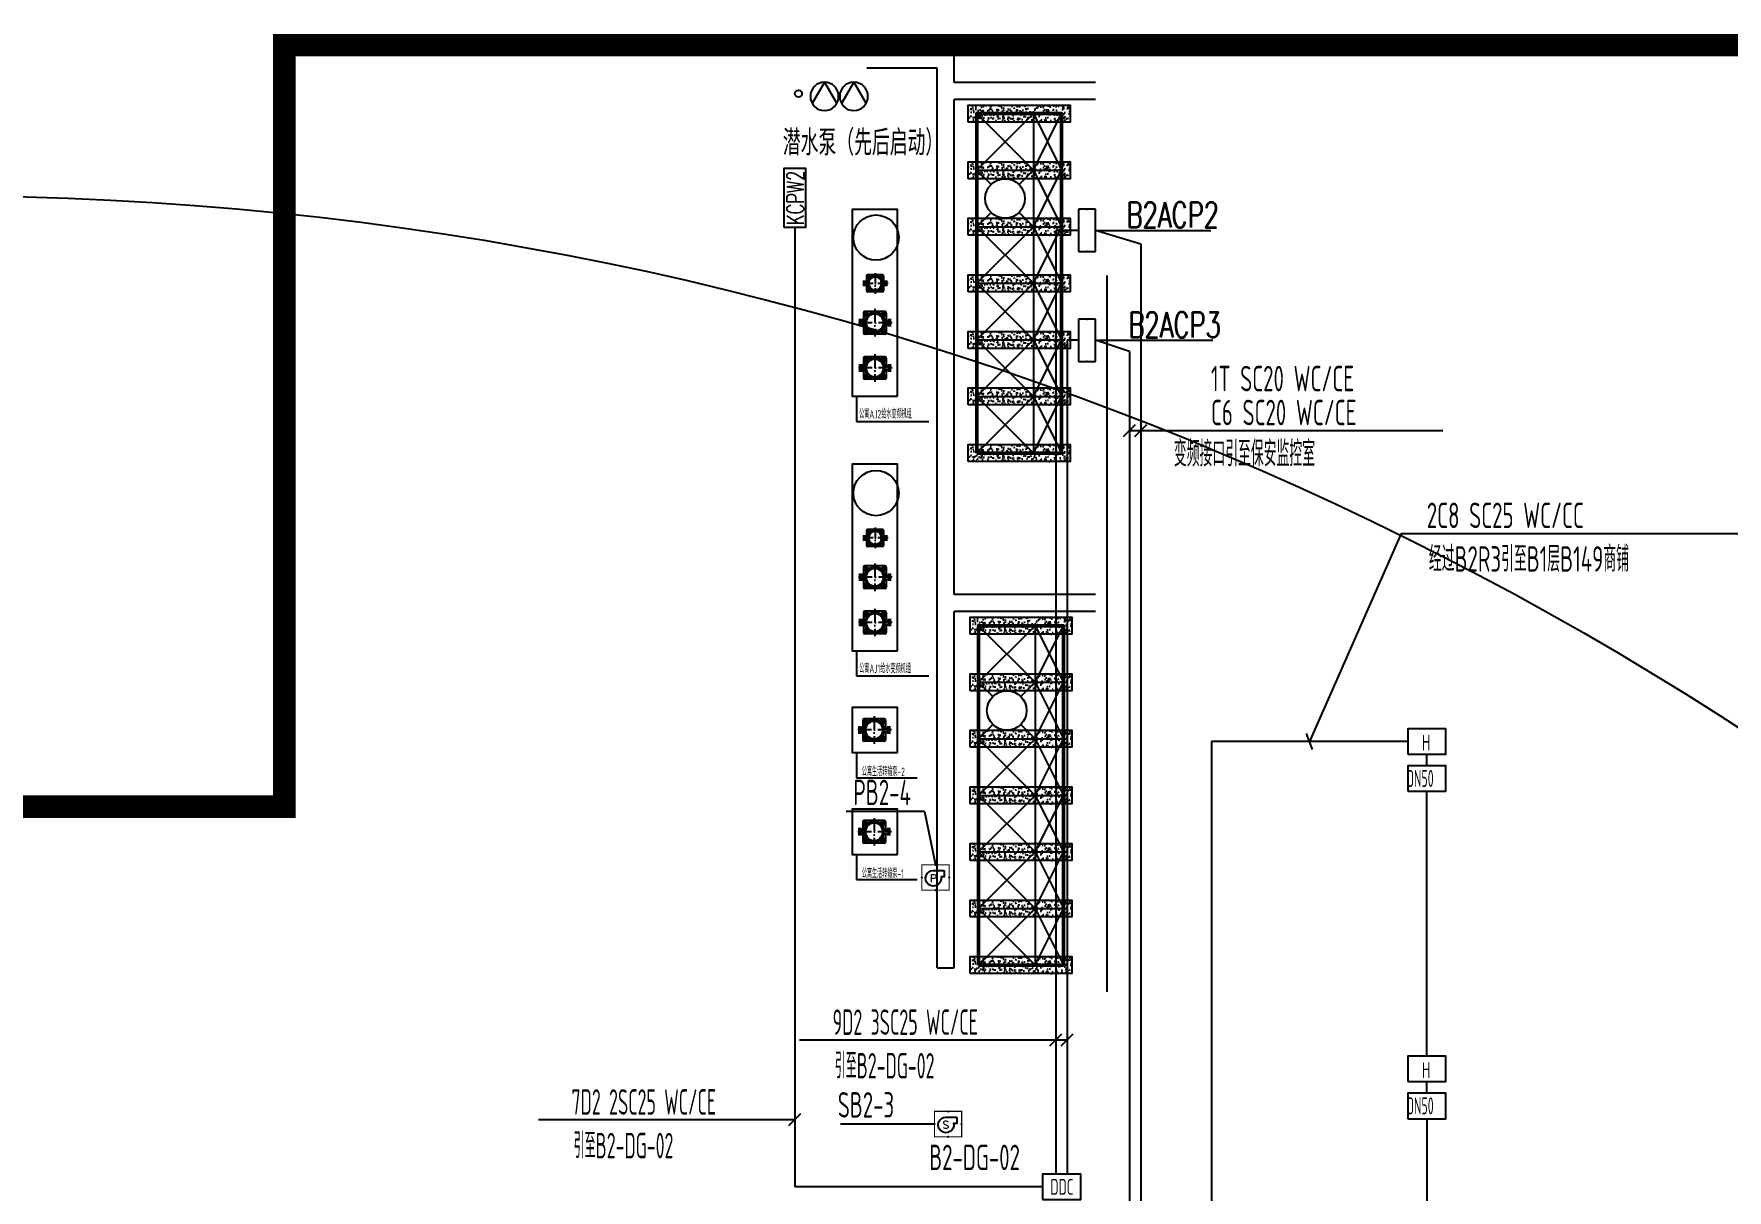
# Model space of a CAD drawing. Extents: x 444086 to 1693832, y -6784 to 371769.
# Drawn here: x 1375665 to 1405584, y 304818 to 325260 of the extents above; entities that cross this region are included whole.
import ezdxf
from ezdxf.enums import TextEntityAlignment as Align

# ---------------------------------------------------------------- set-up
doc = ezdxf.new("R2010")
doc.units = 0
doc.header["$LTSCALE"] = 1000
doc.header["$MEASUREMENT"] = 0
doc.linetypes.add('SDCEN9', pattern=[0.88, 0.6, -0.14, 0, -0.14])
doc.linetypes.add('SZGX_a-zzgr$0$DASHDOT2', pattern=[6, 3, -1.5, 0, -1.5])
doc.layers.get('0').update_dxf_attribs({"color": 1, "linetype": 'CONTINUOUS'})
doc.layers.add('Arc_建筑红线', color=8, linetype='CONTINUOUS', lineweight=40)
doc.layers.add('W-4BF', color=4, linetype='CONTINUOUS', lineweight=50)
for name, color, linetype in [('T-BAS', 11, 'CONTINUOUS'), ('T-BSA TEXT', 7, '485_LINE'), ('T-METER DATA', 150, 'C_LINE'), ('T-R-INTEGRATE', 1, 'CONTINUOUS'), ('T-SYSTEM BLOCK', 4, 'CONTINUOUS'), ('T-TEXT', 7, 'CONTINUOUS'), ('W-4BF_B', 62, 'CONTINUOUS'), ('W-4BF_B_水泵水箱', 9, 'CONTINUOUS'), ('W-4BF_BJC', 30, 'CONTINUOUS'), ('W-4BF_BJC_水泵水箱基础', 9, 'CONTINUOUS'), ('W-4BF_DIM', 3, 'CONTINUOUS'), ('W-4BF_TEXT', 2, 'CONTINUOUS'), ('W-4BF_VALVE', 1, 'CONTINUOUS')]:
    doc.layers.add(name, color=color, linetype=linetype)
doc.styles.add('_TCH_LABEL', font='COMPLEX', dxfattribs={"bigfont": 'GBCBIG'})
doc.styles.add('GBSTYLE', font='gbxwxt.shx', dxfattribs={"width": 0.6, "bigfont": 'gbhzfs.shx'})
doc.styles.add('HZTXT1', font='txtd.shx', dxfattribs={"width": 0.7, "bigfont": 'hztxt.shx'})
doc.styles.get("Standard").update_dxf_attribs({"font": 'GBENOR', "bigfont": 'GBCBIG'})
doc.linetypes.add('485_LINE', pattern='A,25.7,-3.58,["485",Standard,S=2.54,R=0,X=-3.2,Y=-1.27],-3.85', length=33.13)
doc.linetypes.add('C_LINE', pattern='A,25.7,-2.08,["C",Standard,S=2.54,R=0,X=-0.54,Y=-1.27],-2.35', length=30.13)

# ---------------------------------------------------------------- blocks, each defined once
blk = doc.blocks.new('空调抄费表')
at = {"layer": 'T-SYSTEM BLOCK'}
blk.add_lwpolyline([(-338, 0), (338, 0), (338, 450), (-338, 450)], close=True, dxfattribs=at)
at = {"layer": 'T-TEXT', "style": 'GBSTYLE', "width": 0.7}
blk.add_text('H', height=281, dxfattribs=at).set_placement((-84, 63))
blk = doc.blocks.new('$equip_U$00000229(PC-201201232)')
at = {"const_width": 0.06}
blk.add_lwpolyline([(-0.719, 1.346), (-0.719, 0), (0.719, 0), (0.719, 1.346)], close=True, dxfattribs=at)
blk.add_lwpolyline([(0.466, 1.039), (0.466, 0.709), (0.292, 0.709, -2.805884), (-0.112, 1.039)], format="xyb", close=True)
for p in [(0, 1.346), (-0.719, 0.673), (0, 0), (0.719, 0.673)]:
    blk.add_point(p)
at = {"color": 7, "style": '_TCH_LABEL'}
blk.add_attdef('$TEXT$', text='', height=0.4, dxfattribs=at).set_placement((-0.112, 0.63), align=Align.MIDDLE_CENTER)
at = {"color": 7, "style": '_TCH_LABEL', "flags": 1}
blk.add_attdef('A', text='', height=0.000025, dxfattribs=at).set_placement((0, 0), align=Align.MIDDLE_CENTER)
blk = doc.blocks.new('$equip_U$00000228(PC-201201232)')
at = {"const_width": 0.06}
blk.add_lwpolyline([(-0.719, 1.346), (-0.719, 0), (0.719, 0), (0.719, 1.346)], close=True, dxfattribs=at)
blk.add_lwpolyline([(0.466, 1.039), (0.466, 0.709), (0.292, 0.709, -2.805884), (-0.112, 1.039)], format="xyb", close=True)
for p in [(0, 1.346), (-0.719, 0.673), (0, 0), (0.719, 0.673)]:
    blk.add_point(p)
at = {"color": 7, "style": '_TCH_LABEL'}
blk.add_attdef('$TEXT$', text='', height=0.4, dxfattribs=at).set_placement((-0.112, 0.63), align=Align.MIDDLE_CENTER)
at = {"color": 7, "style": '_TCH_LABEL', "flags": 1}
blk.add_attdef('A', text='', height=0.000025, dxfattribs=at).set_placement((0, 0), align=Align.MIDDLE_CENTER)
blk = doc.blocks.new('14')
at = {"layer": 'T-BAS', "elevation": 0}
blk.add_lwpolyline([(-375, -522), (-375, 522), (0, 522), (0, -522), (-375, -522)], dxfattribs=at)
at = {"layer": 'T-BAS', "color": 7, "style": 'HZTXT1', "width": 0.7}
blk.add_text('KCPW2', height=300, rotation=90, dxfattribs=at).set_placement((-31, -1), align=Align.CENTER)
blk = doc.blocks.new('sb2')
at = {"layer": 'T-BAS'}
for q in [(125, 216), (125, -216)]:
    blk.add_line((-250, 0), q, dxfattribs=at)
blk.add_circle((0, 0), 250, dxfattribs=at)
blk = doc.blocks.new('水泵DL')
at = {"color": 0, "linetype": 'SDCEN9'}
for p, q in [((-761, 2), (761, 2)), ((0, 608), (0, -608))]:
    blk.add_line(p, q, dxfattribs=at)
at = {"color": 0}
for p, q in [((-681, 169), (-681, -164)), ((-598, 169), (-598, -164)), ((-447, 83), (-598, 83)), ((-500, 445), (-500, 83)), ((-445, 500), (445, 500)), ((447, 83), (598, 83)), ((500, 445), (500, 83)), ((598, 169), (598, -164)), ((681, 169), (681, -164)), ((-447, -83), (-598, -83)), ((-500, -83), (-500, -445)), ((-445, -500), (445, -500)), ((447, -83), (598, -83)), ((500, -83), (500, -445))]:
    blk.add_line(p, q, dxfattribs=at)
for points in [[(-243, 384, 0.076083), (-285, 415, 0.086224), (-330, 430, 0.105938), (-374, 426, 0.125865), (-407, 407, 0.125865), (-426, 374, 0.105938), (-430, 330, 0.086224), (-415, 285, 0.076083), (-384, 243, 0.076083)], [(384, 243, 0.076083), (415, 285, 0.086224), (430, 330, 0.105938), (426, 374, 0.125865), (407, 407, 0.125865), (374, 426, 0.105938), (330, 430, 0.086224), (285, 415, 0.076083), (243, 384, 0.076083)], [(-384, -243, 0.076083), (-415, -285, 0.086224), (-430, -330, 0.105938), (-426, -374, 0.125865), (-407, -407, 0.125865), (-374, -426, 0.105938), (-330, -430, 0.086224), (-285, -415, 0.076083), (-243, -384, 0.076083)], [(243, -384, 0.076083), (285, -415, 0.086224), (330, -430, 0.105938), (374, -426, 0.125865), (407, -407, 0.125865), (426, -374, 0.105938), (430, -330, 0.086224), (415, -285, 0.076083), (384, -243, 0.076083)]]:
    blk.add_lwpolyline(points, format="xyb", dxfattribs=at)
for centre, radius in [((-445, 445), 54.5), ((-445, 445), 22.7), ((0, 0), 455), ((0, 0), 386), ((-359, 359), 22.7), ((359, 359), 22.7), ((445, 445), 54.5), ((445, 445), 22.7), ((-445, -445), 54.5), ((-445, -445), 22.7), ((-359, -359), 22.7), ((359, -359), 22.7), ((445, -445), 54.5), ((445, -445), 22.7)]:
    blk.add_circle(centre, radius, dxfattribs=at)
blk = doc.blocks.new('DDC')
at = {"layer": 'T-SYSTEM BLOCK'}
blk.add_lwpolyline([(-300, -400), (300, -400), (300, 0), (-300, 0)], close=True, dxfattribs=at)
at = {"layer": 'T-TEXT', "style": 'GBSTYLE', "width": 0.7}
blk.add_text('DDC', height=250, dxfattribs=at).set_placement((5, -324), align=Align.CENTER)
blk = doc.blocks.new('$equip$00001413')
for p, q in [((0.75, 0.6), (-0.75, 0.6)), ((-0.75, 0.6), (-0.75, 0)), ((0.75, 0), (0.75, 0.6)), ((-0.75, 0), (0.75, 0))]:
    blk.add_line(p, q)
for p in [(0, 0.6), (-0.75, 0.3), (0, 0), (0.75, 0.3)]:
    blk.add_point(p)
at = {"style": '_TCH_LABEL', "flags": 9}
blk.add_attdef('A', (0, 0), '', height=0.00002, dxfattribs=at)

msp = doc.modelspace()

# ---------------------------------------------------------------- hatches: boundary and pattern name
at = {"layer": 'W-4BF_DIM'}
h = msp.add_hatch(dxfattribs=at)
h.set_pattern_fill('AR-CONC', color=8, angle=90, style=0)
h.set_pattern_definition([(140, (1282484.96, 334916.64), (15.93909, 182.18467), [19.05, -209.55]), (85, (1282484.96, 334916.64), (-191.05664, -35.24283), [15.24, -167.64]), (190.451, (1282486.3, 334931.82), (-175.1167, 146.9425), [16.19, -178.09]), (136.1842, (1282434.16, 334916.64), (42.04233, 271.07904), [28.575, -314.325]), (186.6356, (1282437.67, 334939.23), (-247.42556, 237.40423), [24.285, -267.135]), (81.184, (1282434.16, 334916.64), (-247.4251, 237.4046), [22.86, -251.46]), (111, (1282446.86, 334942.04), (102.26552, 151.61488), [19.05, -209.55]), (56, (1282446.86, 334942.04), (-184.18797, 61.80203), [15.24, -167.64]), (161.4514, (1282455.39, 334954.68), (-81.92286, 213.4165), [16.19, -178.09]), (127.5, (1282484.963, 334916.64), (-84.55504, 3.088603), [0, -165.608, 0, -170.18, 0, -168.275]), (97.5, (1282484.96, 334916.64), (-100.180575, 66.81966), [0, -97.028, 0, -161.798, 0, -64.135]), (57.5, (1282484.96, 334860), (5.728744, 135.590595), [0, -63.5, 0, -198.12, 0, -262.89]), (47.5, (1282484.96, 334834.6), (-25.42649, 148.12918), [0, -82.55, 0, -131.572, 0, -186.69])])
h.paths.add_polyline_path([(1392175, 323700), (1392175, 324000), (1393975, 324000), (1393975, 323700)])
h = msp.add_hatch(dxfattribs=at)
h.set_pattern_fill('AR-CONC', color=8, angle=90, style=0)
h.set_pattern_definition([(140, (1282484.96, 333916.64), (15.93909, 182.18467), [19.05, -209.55]), (85, (1282484.96, 333916.64), (-191.05664, -35.24283), [15.24, -167.64]), (190.451, (1282486.3, 333931.82), (-175.1167, 146.9425), [16.19, -178.09]), (136.1842, (1282434.16, 333916.64), (42.04233, 271.07904), [28.575, -314.325]), (186.6356, (1282437.67, 333939.23), (-247.42556, 237.40423), [24.285, -267.135]), (81.184, (1282434.16, 333916.64), (-247.4251, 237.4046), [22.86, -251.46]), (111, (1282446.86, 333942.04), (102.26552, 151.61488), [19.05, -209.55]), (56, (1282446.86, 333942.04), (-184.18797, 61.80203), [15.24, -167.64]), (161.4514, (1282455.39, 333954.68), (-81.92286, 213.4165), [16.19, -178.09]), (127.5, (1282484.963, 333916.64), (-84.55504, 3.088603), [0, -165.608, 0, -170.18, 0, -168.275]), (97.5, (1282484.96, 333916.64), (-100.180575, 66.81966), [0, -97.028, 0, -161.798, 0, -64.135]), (57.5, (1282484.96, 333860), (5.728744, 135.590595), [0, -63.5, 0, -198.12, 0, -262.89]), (47.5, (1282484.96, 333834.6), (-25.42649, 148.12918), [0, -82.55, 0, -131.572, 0, -186.69])])
h.paths.add_polyline_path([(1392175, 322700), (1392175, 323000), (1393975, 323000), (1393975, 322700)])
h = msp.add_hatch(dxfattribs=at)
h.set_pattern_fill('AR-CONC', color=8, angle=90, style=0)
h.set_pattern_definition([(140, (1282484.96, 332916.64), (15.93909, 182.18467), [19.05, -209.55]), (85, (1282484.96, 332916.64), (-191.05664, -35.24283), [15.24, -167.64]), (190.451, (1282486.3, 332931.82), (-175.1167, 146.9425), [16.19, -178.09]), (136.1842, (1282434.16, 332916.64), (42.04233, 271.07904), [28.575, -314.325]), (186.6356, (1282437.67, 332939.23), (-247.42556, 237.40423), [24.285, -267.135]), (81.184, (1282434.16, 332916.64), (-247.4251, 237.4046), [22.86, -251.46]), (111, (1282446.86, 332942.04), (102.26552, 151.61488), [19.05, -209.55]), (56, (1282446.86, 332942.04), (-184.18797, 61.80203), [15.24, -167.64]), (161.4514, (1282455.39, 332954.68), (-81.92286, 213.4165), [16.19, -178.09]), (127.5, (1282484.963, 332916.64), (-84.55504, 3.088603), [0, -165.608, 0, -170.18, 0, -168.275]), (97.5, (1282484.96, 332916.64), (-100.180575, 66.81966), [0, -97.028, 0, -161.798, 0, -64.135]), (57.5, (1282484.96, 332860), (5.728744, 135.590595), [0, -63.5, 0, -198.12, 0, -262.89]), (47.5, (1282484.96, 332834.6), (-25.42649, 148.12918), [0, -82.55, 0, -131.572, 0, -186.69])])
h.paths.add_polyline_path([(1392175, 321700), (1392175, 322000), (1393975, 322000), (1393975, 321700)])
h = msp.add_hatch(dxfattribs=at)
h.set_pattern_fill('AR-CONC', color=8, angle=90, style=0)
h.set_pattern_definition([(140, (1282484.96, 331916.64), (15.93909, 182.18467), [19.05, -209.55]), (85, (1282484.96, 331916.64), (-191.05664, -35.24283), [15.24, -167.64]), (190.451, (1282486.3, 331931.82), (-175.1167, 146.9425), [16.19, -178.09]), (136.1842, (1282434.16, 331916.64), (42.04233, 271.07904), [28.575, -314.325]), (186.6356, (1282437.67, 331939.23), (-247.42556, 237.40423), [24.285, -267.135]), (81.184, (1282434.16, 331916.64), (-247.4251, 237.4046), [22.86, -251.46]), (111, (1282446.86, 331942.04), (102.26552, 151.61488), [19.05, -209.55]), (56, (1282446.86, 331942.04), (-184.18797, 61.80203), [15.24, -167.64]), (161.4514, (1282455.39, 331954.68), (-81.92286, 213.4165), [16.19, -178.09]), (127.5, (1282484.963, 331916.64), (-84.55504, 3.088603), [0, -165.608, 0, -170.18, 0, -168.275]), (97.5, (1282484.96, 331916.64), (-100.180575, 66.81966), [0, -97.028, 0, -161.798, 0, -64.135]), (57.5, (1282484.96, 331860), (5.728744, 135.590595), [0, -63.5, 0, -198.12, 0, -262.89]), (47.5, (1282484.96, 331834.6), (-25.42649, 148.12918), [0, -82.55, 0, -131.572, 0, -186.69])])
h.paths.add_polyline_path([(1392175, 320700), (1392175, 321000), (1393975, 321000), (1393975, 320700)])
h = msp.add_hatch(dxfattribs=at)
h.set_pattern_fill('AR-CONC', color=8, angle=90, style=0)
h.set_pattern_definition([(140, (1282484.96, 330916.64), (15.93909, 182.18467), [19.05, -209.55]), (85, (1282484.96, 330916.64), (-191.05664, -35.24283), [15.24, -167.64]), (190.451, (1282486.3, 330931.82), (-175.1167, 146.9425), [16.19, -178.09]), (136.1842, (1282434.16, 330916.64), (42.04233, 271.07904), [28.575, -314.325]), (186.6356, (1282437.67, 330939.23), (-247.42556, 237.40423), [24.285, -267.135]), (81.184, (1282434.16, 330916.64), (-247.4251, 237.4046), [22.86, -251.46]), (111, (1282446.86, 330942.04), (102.26552, 151.61488), [19.05, -209.55]), (56, (1282446.86, 330942.04), (-184.18797, 61.80203), [15.24, -167.64]), (161.4514, (1282455.39, 330954.68), (-81.92286, 213.4165), [16.19, -178.09]), (127.5, (1282484.963, 330916.64), (-84.55504, 3.088603), [0, -165.608, 0, -170.18, 0, -168.275]), (97.5, (1282484.96, 330916.64), (-100.180575, 66.81966), [0, -97.028, 0, -161.798, 0, -64.135]), (57.5, (1282484.96, 330860), (5.728744, 135.590595), [0, -63.5, 0, -198.12, 0, -262.89]), (47.5, (1282484.96, 330834.6), (-25.42649, 148.12918), [0, -82.55, 0, -131.572, 0, -186.69])])
h.paths.add_polyline_path([(1392175, 319700), (1392175, 320000), (1393975, 320000), (1393975, 319700)])
h = msp.add_hatch(dxfattribs=at)
h.set_pattern_fill('AR-CONC', color=8, angle=90, style=0)
h.set_pattern_definition([(140, (1282484.96, 329916.64), (15.93909, 182.18467), [19.05, -209.55]), (85, (1282484.96, 329916.64), (-191.05664, -35.24283), [15.24, -167.64]), (190.451, (1282486.3, 329931.82), (-175.1167, 146.9425), [16.19, -178.09]), (136.1842, (1282434.16, 329916.64), (42.04233, 271.07904), [28.575, -314.325]), (186.6356, (1282437.67, 329939.23), (-247.42556, 237.40423), [24.285, -267.135]), (81.184, (1282434.16, 329916.64), (-247.4251, 237.4046), [22.86, -251.46]), (111, (1282446.86, 329942.04), (102.26552, 151.61488), [19.05, -209.55]), (56, (1282446.86, 329942.04), (-184.18797, 61.80203), [15.24, -167.64]), (161.4514, (1282455.39, 329954.68), (-81.92286, 213.4165), [16.19, -178.09]), (127.5, (1282484.963, 329916.64), (-84.55504, 3.088603), [0, -165.608, 0, -170.18, 0, -168.275]), (97.5, (1282484.96, 329916.64), (-100.180575, 66.81966), [0, -97.028, 0, -161.798, 0, -64.135]), (57.5, (1282484.96, 329860), (5.728744, 135.590595), [0, -63.5, 0, -198.12, 0, -262.89]), (47.5, (1282484.96, 329834.6), (-25.42649, 148.12918), [0, -82.55, 0, -131.572, 0, -186.69])])
h.paths.add_polyline_path([(1392175, 318700), (1392175, 319000), (1393975, 319000), (1393975, 318700)])
h = msp.add_hatch(dxfattribs=at)
h.set_pattern_fill('AR-CONC', color=8, angle=90, style=0)
h.set_pattern_definition([(140, (1282484.96, 328916.64), (15.93909, 182.18467), [19.05, -209.55]), (85, (1282484.96, 328916.64), (-191.05664, -35.24283), [15.24, -167.64]), (190.451, (1282486.3, 328931.82), (-175.1167, 146.9425), [16.19, -178.09]), (136.1842, (1282434.16, 328916.64), (42.04233, 271.07904), [28.575, -314.325]), (186.6356, (1282437.67, 328939.23), (-247.42556, 237.40423), [24.285, -267.135]), (81.184, (1282434.16, 328916.64), (-247.4251, 237.4046), [22.86, -251.46]), (111, (1282446.86, 328942.04), (102.26552, 151.61488), [19.05, -209.55]), (56, (1282446.86, 328942.04), (-184.18797, 61.80203), [15.24, -167.64]), (161.4514, (1282455.39, 328954.68), (-81.92286, 213.4165), [16.19, -178.09]), (127.5, (1282484.963, 328916.64), (-84.55504, 3.088603), [0, -165.608, 0, -170.18, 0, -168.275]), (97.5, (1282484.96, 328916.64), (-100.180575, 66.81966), [0, -97.028, 0, -161.798, 0, -64.135]), (57.5, (1282484.96, 328860), (5.728744, 135.590595), [0, -63.5, 0, -198.12, 0, -262.89]), (47.5, (1282484.96, 328834.6), (-25.42649, 148.12918), [0, -82.55, 0, -131.572, 0, -186.69])])
h.paths.add_polyline_path([(1392175, 317700), (1392175, 318000), (1393975, 318000), (1393975, 317700)])
h = msp.add_hatch(dxfattribs=at)
h.set_pattern_fill('AR-CONC', color=8, angle=90, style=0)
h.set_pattern_definition([(140, (1282515.53, 325863.64), (15.93909, 182.18467), [19.05, -209.55]), (85, (1282515.53, 325863.64), (-191.05664, -35.24283), [15.24, -167.64]), (190.451, (1282516.86, 325878.82), (-175.1167, 146.9425), [16.19, -178.09]), (136.1842, (1282464.73, 325863.64), (42.04233, 271.07904), [28.575, -314.325]), (186.6356, (1282468.23, 325886.23), (-247.42556, 237.40423), [24.285, -267.135]), (81.184, (1282464.73, 325863.64), (-247.4251, 237.4046), [22.86, -251.46]), (111, (1282477.43, 325889.04), (102.26552, 151.61488), [19.05, -209.55]), (56, (1282477.43, 325889.04), (-184.18797, 61.80203), [15.24, -167.64]), (161.4514, (1282485.95, 325901.68), (-81.92286, 213.4165), [16.19, -178.09]), (127.5, (1282515.53, 325863.64), (-84.55504, 3.088603), [0, -165.608, 0, -170.18, 0, -168.275]), (97.5, (1282515.53, 325863.64), (-100.180575, 66.81966), [0, -97.028, 0, -161.798, 0, -64.135]), (57.5, (1282515.53, 325807), (5.728744, 135.590595), [0, -63.5, 0, -198.12, 0, -262.89]), (47.5, (1282515.53, 325781.6), (-25.42649, 148.12918), [0, -82.55, 0, -131.572, 0, -186.69])])
h.paths.add_polyline_path([(1392206, 314647), (1392206, 314947), (1394006, 314947), (1394006, 314647)])
h = msp.add_hatch(dxfattribs=at)
h.set_pattern_fill('AR-CONC', color=8, angle=90, style=0)
h.set_pattern_definition([(140, (1282515.53, 324863.64), (15.93909, 182.18467), [19.05, -209.55]), (85, (1282515.53, 324863.64), (-191.05664, -35.24283), [15.24, -167.64]), (190.451, (1282516.86, 324878.82), (-175.1167, 146.9425), [16.19, -178.09]), (136.1842, (1282464.73, 324863.64), (42.04233, 271.07904), [28.575, -314.325]), (186.6356, (1282468.23, 324886.23), (-247.42556, 237.40423), [24.285, -267.135]), (81.184, (1282464.73, 324863.64), (-247.4251, 237.4046), [22.86, -251.46]), (111, (1282477.43, 324889.04), (102.26552, 151.61488), [19.05, -209.55]), (56, (1282477.43, 324889.04), (-184.18797, 61.80203), [15.24, -167.64]), (161.4514, (1282485.95, 324901.68), (-81.92286, 213.4165), [16.19, -178.09]), (127.5, (1282515.53, 324863.64), (-84.55504, 3.088603), [0, -165.608, 0, -170.18, 0, -168.275]), (97.5, (1282515.53, 324863.64), (-100.180575, 66.81966), [0, -97.028, 0, -161.798, 0, -64.135]), (57.5, (1282515.53, 324807), (5.728744, 135.590595), [0, -63.5, 0, -198.12, 0, -262.89]), (47.5, (1282515.53, 324781.6), (-25.42649, 148.12918), [0, -82.55, 0, -131.572, 0, -186.69])])
h.paths.add_polyline_path([(1392206, 313647), (1392206, 313947), (1394006, 313947), (1394006, 313647)])
h = msp.add_hatch(dxfattribs=at)
h.set_pattern_fill('AR-CONC', color=8, angle=90, style=0)
h.set_pattern_definition([(140, (1282515.53, 323863.64), (15.93909, 182.18467), [19.05, -209.55]), (85, (1282515.53, 323863.64), (-191.05664, -35.24283), [15.24, -167.64]), (190.451, (1282516.86, 323878.82), (-175.1167, 146.9425), [16.19, -178.09]), (136.1842, (1282464.73, 323863.64), (42.04233, 271.07904), [28.575, -314.325]), (186.6356, (1282468.23, 323886.23), (-247.42556, 237.40423), [24.285, -267.135]), (81.184, (1282464.73, 323863.64), (-247.4251, 237.4046), [22.86, -251.46]), (111, (1282477.43, 323889.04), (102.26552, 151.61488), [19.05, -209.55]), (56, (1282477.43, 323889.04), (-184.18797, 61.80203), [15.24, -167.64]), (161.4514, (1282485.95, 323901.68), (-81.92286, 213.4165), [16.19, -178.09]), (127.5, (1282515.53, 323863.64), (-84.55504, 3.088603), [0, -165.608, 0, -170.18, 0, -168.275]), (97.5, (1282515.53, 323863.64), (-100.180575, 66.81966), [0, -97.028, 0, -161.798, 0, -64.135]), (57.5, (1282515.53, 323807), (5.728744, 135.590595), [0, -63.5, 0, -198.12, 0, -262.89]), (47.5, (1282515.53, 323781.6), (-25.42649, 148.12918), [0, -82.55, 0, -131.572, 0, -186.69])])
h.paths.add_polyline_path([(1392206, 312647), (1392206, 312947), (1394006, 312947), (1394006, 312647)])
h = msp.add_hatch(dxfattribs=at)
h.set_pattern_fill('AR-CONC', color=8, angle=90, style=0)
h.set_pattern_definition([(140, (1282515.53, 322863.64), (15.93909, 182.18467), [19.05, -209.55]), (85, (1282515.53, 322863.64), (-191.05664, -35.24283), [15.24, -167.64]), (190.451, (1282516.86, 322878.82), (-175.1167, 146.9425), [16.19, -178.09]), (136.1842, (1282464.73, 322863.64), (42.04233, 271.07904), [28.575, -314.325]), (186.6356, (1282468.23, 322886.23), (-247.42556, 237.40423), [24.285, -267.135]), (81.184, (1282464.73, 322863.64), (-247.4251, 237.4046), [22.86, -251.46]), (111, (1282477.43, 322889.04), (102.26552, 151.61488), [19.05, -209.55]), (56, (1282477.43, 322889.04), (-184.18797, 61.80203), [15.24, -167.64]), (161.4514, (1282485.95, 322901.68), (-81.92286, 213.4165), [16.19, -178.09]), (127.5, (1282515.53, 322863.64), (-84.55504, 3.088603), [0, -165.608, 0, -170.18, 0, -168.275]), (97.5, (1282515.53, 322863.64), (-100.180575, 66.81966), [0, -97.028, 0, -161.798, 0, -64.135]), (57.5, (1282515.53, 322807), (5.728744, 135.590595), [0, -63.5, 0, -198.12, 0, -262.89]), (47.5, (1282515.53, 322781.6), (-25.42649, 148.12918), [0, -82.55, 0, -131.572, 0, -186.69])])
h.paths.add_polyline_path([(1392206, 311647), (1392206, 311947), (1394006, 311947), (1394006, 311647)])
h = msp.add_hatch(dxfattribs=at)
h.set_pattern_fill('AR-CONC', color=8, angle=90, style=0)
h.set_pattern_definition([(140, (1282515.53, 321863.64), (15.93909, 182.18467), [19.05, -209.55]), (85, (1282515.53, 321863.64), (-191.05664, -35.24283), [15.24, -167.64]), (190.451, (1282516.86, 321878.82), (-175.1167, 146.9425), [16.19, -178.09]), (136.1842, (1282464.73, 321863.64), (42.04233, 271.07904), [28.575, -314.325]), (186.6356, (1282468.23, 321886.23), (-247.42556, 237.40423), [24.285, -267.135]), (81.184, (1282464.73, 321863.64), (-247.4251, 237.4046), [22.86, -251.46]), (111, (1282477.43, 321889.04), (102.26552, 151.61488), [19.05, -209.55]), (56, (1282477.43, 321889.04), (-184.18797, 61.80203), [15.24, -167.64]), (161.4514, (1282485.95, 321901.68), (-81.92286, 213.4165), [16.19, -178.09]), (127.5, (1282515.53, 321863.64), (-84.55504, 3.088603), [0, -165.608, 0, -170.18, 0, -168.275]), (97.5, (1282515.53, 321863.64), (-100.180575, 66.81966), [0, -97.028, 0, -161.798, 0, -64.135]), (57.5, (1282515.53, 321807), (5.728744, 135.590595), [0, -63.5, 0, -198.12, 0, -262.89]), (47.5, (1282515.53, 321781.6), (-25.42649, 148.12918), [0, -82.55, 0, -131.572, 0, -186.69])])
h.paths.add_polyline_path([(1392206, 310647), (1392206, 310947), (1394006, 310947), (1394006, 310647)])
h = msp.add_hatch(dxfattribs=at)
h.set_pattern_fill('AR-CONC', color=8, angle=90, style=0)
h.set_pattern_definition([(140, (1282515.53, 320863.64), (15.93909, 182.18467), [19.05, -209.55]), (85, (1282515.53, 320863.64), (-191.05664, -35.24283), [15.24, -167.64]), (190.451, (1282516.86, 320878.82), (-175.1167, 146.9425), [16.19, -178.09]), (136.1842, (1282464.73, 320863.64), (42.04233, 271.07904), [28.575, -314.325]), (186.6356, (1282468.23, 320886.23), (-247.42556, 237.40423), [24.285, -267.135]), (81.184, (1282464.73, 320863.64), (-247.4251, 237.4046), [22.86, -251.46]), (111, (1282477.43, 320889.04), (102.26552, 151.61488), [19.05, -209.55]), (56, (1282477.43, 320889.04), (-184.18797, 61.80203), [15.24, -167.64]), (161.4514, (1282485.95, 320901.68), (-81.92286, 213.4165), [16.19, -178.09]), (127.5, (1282515.53, 320863.64), (-84.55504, 3.088603), [0, -165.608, 0, -170.18, 0, -168.275]), (97.5, (1282515.53, 320863.64), (-100.180575, 66.81966), [0, -97.028, 0, -161.798, 0, -64.135]), (57.5, (1282515.53, 320807), (5.728744, 135.590595), [0, -63.5, 0, -198.12, 0, -262.89]), (47.5, (1282515.53, 320781.6), (-25.42649, 148.12918), [0, -82.55, 0, -131.572, 0, -186.69])])
h.paths.add_polyline_path([(1392206, 309647), (1392206, 309947), (1394006, 309947), (1394006, 309647)])
h = msp.add_hatch(dxfattribs=at)
h.set_pattern_fill('AR-CONC', color=8, angle=90, style=0)
h.set_pattern_definition([(140, (1282515.53, 319863.64), (15.93909, 182.18467), [19.05, -209.55]), (85, (1282515.53, 319863.64), (-191.05664, -35.24283), [15.24, -167.64]), (190.451, (1282516.86, 319878.82), (-175.1167, 146.9425), [16.19, -178.09]), (136.1842, (1282464.73, 319863.64), (42.04233, 271.07904), [28.575, -314.325]), (186.6356, (1282468.23, 319886.23), (-247.42556, 237.40423), [24.285, -267.135]), (81.184, (1282464.73, 319863.64), (-247.4251, 237.4046), [22.86, -251.46]), (111, (1282477.43, 319889.04), (102.26552, 151.61488), [19.05, -209.55]), (56, (1282477.43, 319889.04), (-184.18797, 61.80203), [15.24, -167.64]), (161.4514, (1282485.95, 319901.68), (-81.92286, 213.4165), [16.19, -178.09]), (127.5, (1282515.53, 319863.64), (-84.55504, 3.088603), [0, -165.608, 0, -170.18, 0, -168.275]), (97.5, (1282515.53, 319863.64), (-100.180575, 66.81966), [0, -97.028, 0, -161.798, 0, -64.135]), (57.5, (1282515.53, 319807), (5.728744, 135.590595), [0, -63.5, 0, -198.12, 0, -262.89]), (47.5, (1282515.53, 319781.6), (-25.42649, 148.12918), [0, -82.55, 0, -131.572, 0, -186.69])])
h.paths.add_polyline_path([(1392206, 308647), (1392206, 308947), (1394006, 308947), (1394006, 308647)])

# ---------------------------------------------------------------- linework, layer by layer
at = {"layer": 'Arc_建筑红线', "color": 20, "linetype": 'SZGX_a-zzgr$0$DASHDOT2', "ltscale": 0.2, "const_width": 400}
msp.add_lwpolyline([(1507132, 303600), (1515132, 311600), (1532552, 311600), (1532552, 325060), (1380092, 325060), (1380092, 311600), (1261882, 311600), (1260632, 309100), (1260632, 224070), (1365922, 224070), (1365922, 129100), (1507132, 129100), (1507132, 303600)], dxfattribs=at)
at = {"layer": 'T-BAS'}
for p, q in [((1389112, 321839, 0), (1389112, 304875, 0)), ((1394125, 321786, 0), (1393725, 321786, 0)), ((1393725, 321786, 0), (1393725, 305100, 0)), ((1394425, 321786, 0), (1396462, 321786, 0)), ((1395225, 321543, 0), (1394425, 321786, 0)), ((1395225, 321543, 0), (1395225, 301999, 0)), ((1394625, 320989, 0), (1394625, 308322, 0)), ((1394125, 319842, 0), (1393925, 319842, 0)), ((1393925, 319842, 0), (1393925, 305100, 0)), ((1394425, 319842, 0), (1396495, 319842, 0)), ((1395025, 319643, 0), (1394425, 319842, 0)), ((1395025, 319643, 0), (1395025, 301999, 0)), ((1391400, 311510), (1391596, 310570, 0)), ((1393488, 304875, 0), (1389112, 304875, 0))]:
    msp.add_line(p, q, dxfattribs=at)
at = {"layer": 'T-BAS', "linetype": 'ByBlock'}
for p, q in [((1391400, 311510), (1390016, 311510)), ((1391577, 305986, 0), (1389919, 305986, 0))]:
    msp.add_line(p, q, dxfattribs=at)
at = {"layer": 'T-BAS'}
msp.add_circle((1389175, 324203), 61.5, dxfattribs=at)
at = {"layer": 'T-BSA TEXT', "linetype": 'ByBlock'}
for p, q in [((1394919, 318141, 0), (1395131, 318353, 0)), ((1395119, 318141, 0), (1395331, 318353, 0)), ((1395025, 318247, 0), (1400561, 318247, 0)), ((1399823, 316429), (1398207, 312750)), ((1399823, 316429), (1406170, 316429)), ((1398260, 312609), (1398154, 312890)), ((1393619, 307371, 0), (1393831, 307583, 0)), ((1393819, 307371, 0), (1394031, 307583, 0)), ((1389192, 307477, 0), (1393925, 307477, 0)), ((1389006, 305960, 0), (1389218, 306172, 0)), ((1384579, 306066, 0), (1389112, 306066, 0))]:
    msp.add_line(p, q, dxfattribs=at)
at = {"layer": 'T-METER DATA'}
for p, q in [((1396473, 312750), (1396473, 301999, 0)), ((1399940, 312750), (1396473, 312750)), ((1400278, 307186), (1400278, 311870)), ((1400278, 306081), (1400278, 299283, 0))]:
    msp.add_line(p, q, dxfattribs=at)
at = {"layer": 'T-R-INTEGRATE'}
msp.add_circle((1374018, 264073), 58324, dxfattribs=at)
at = {"layer": 'T-SYSTEM BLOCK'}
for p, q in [((1400278, 312320), (1400278, 312525)), ((1400278, 306531), (1400278, 306736))]:
    msp.add_line(p, q, dxfattribs=at)
at = {"layer": 'T-SYSTEM BLOCK', "elevation": 0}
for points in [[(1399940, 311870), (1400615, 311870), (1400615, 312320), (1399940, 312320)], [(1399940, 306081), (1400615, 306081), (1400615, 306531), (1399940, 306531)]]:
    msp.add_lwpolyline(points, close=True, dxfattribs=at)
at = {"layer": 'W-4BF', "color": 8, "elevation": 0}
msp.add_lwpolyline([(1392325, 317850), (1393825, 317850), (1393825, 323850), (1392325, 323850)], close=True, dxfattribs=at)
at = {"layer": 'W-4BF', "color": 8}
msp.add_lwpolyline([(1392356, 308797), (1393856, 308797), (1393856, 314797), (1392356, 314797)], close=True, dxfattribs=at)
at = {"layer": 'W-4BF_B', "color": 8, "ltscale": 3}
for centre in [(1390546, 321659), (1390546, 317141)]:
    msp.add_circle(centre, 400, dxfattribs=at)
at = {"layer": 'W-4BF_B_水泵水箱', "color": 8, "elevation": 0}
for points in [[(1392175, 323700), (1392175, 324000), (1393975, 324000), (1393975, 323700)], [(1392175, 322700), (1392175, 323000), (1393975, 323000), (1393975, 322700)], [(1392175, 321700), (1392175, 322000), (1393975, 322000), (1393975, 321700)], [(1392175, 320700), (1392175, 321000), (1393975, 321000), (1393975, 320700)], [(1392175, 319700), (1392175, 320000), (1393975, 320000), (1393975, 319700)], [(1392175, 318700), (1392175, 319000), (1393975, 319000), (1393975, 318700)], [(1392175, 317700), (1392175, 318000), (1393975, 318000), (1393975, 317700)]]:
    msp.add_lwpolyline(points, close=True, dxfattribs=at)
at = {"layer": 'W-4BF_B_水泵水箱', "color": 8}
for points in [[(1392206, 314647), (1392206, 314947), (1394006, 314947), (1394006, 314647)], [(1392206, 313647), (1392206, 313947), (1394006, 313947), (1394006, 313647)], [(1392206, 312647), (1392206, 312947), (1394006, 312947), (1394006, 312647)], [(1392206, 311647), (1392206, 311947), (1394006, 311947), (1394006, 311647)], [(1392206, 310647), (1392206, 310947), (1394006, 310947), (1394006, 310647)], [(1392206, 309647), (1392206, 309947), (1394006, 309947), (1394006, 309647)], [(1392206, 308647), (1392206, 308947), (1394006, 308947), (1394006, 308647)]]:
    msp.add_lwpolyline(points, close=True, dxfattribs=at)
at = {"layer": 'W-4BF_BJC', "color": 8, "elevation": 0}
for points in [[(1390925, 318853), (1390925, 322153), (1390125, 322153), (1390125, 318853)], [(1390925, 314353), (1390925, 317653), (1390125, 317653), (1390125, 314353)], [(1390925, 312553), (1390925, 313353), (1390125, 313353), (1390125, 312553)], [(1390925, 310753), (1390925, 311553), (1390125, 311553), (1390125, 310753)]]:
    msp.add_lwpolyline(points, close=True, dxfattribs=at)
at = {"layer": 'W-4BF_BJC_水泵水箱基础'}
for p, q in [((1391925, 324953), (1390382, 324953)), ((1391925, 324400), (1391925, 324953)), ((1391625, 324653), (1390382, 324653)), ((1391625, 308750), (1391625, 324653)), ((1394425, 324400), (1391925, 324400)), ((1391925, 315347), (1391925, 324100)), ((1394425, 324100), (1391925, 324100)), ((1394425, 315347), (1391925, 315347)), ((1391925, 308750), (1391925, 315047)), ((1394425, 315047), (1391925, 315047)), ((1391625, 308750), (1391925, 308750))]:
    msp.add_line(p, q, dxfattribs=at)
at = {"layer": 'W-4BF_DIM', "color": 8}
for p, q in [((1393325, 323850), (1392325, 322850)), ((1392325, 323850), (1393325, 322850, 0)), ((1393325, 323850), (1393325, 322850)), ((1393325, 323850), (1393825, 322850, 0)), ((1393325, 322850, 0), (1393825, 323850)), ((1392325, 322850), (1393825, 322850, 0)), ((1392325, 322850), (1392578, 322598)), ((1393325, 322850), (1393073, 322598)), ((1393325, 322850), (1393325, 321850)), ((1393325, 322850), (1393825, 321850, 0)), ((1393325, 321850, 0), (1393825, 322850)), ((1392578, 322103), (1392325, 321850)), ((1393073, 322103, 0), (1393325, 321850, 0)), ((1392325, 321850), (1393825, 321850, 0)), ((1393325, 321850), (1392325, 320850)), ((1392325, 321850), (1393325, 320850, 0)), ((1393325, 321850), (1393325, 320850)), ((1393325, 321850), (1393825, 320850, 0)), ((1393325, 320850, 0), (1393825, 321850)), ((1392325, 320850), (1393825, 320850, 0)), ((1393325, 320850), (1392325, 319850)), ((1392325, 320850), (1393325, 319850, 0)), ((1393325, 320850), (1393325, 319850)), ((1393325, 320850), (1393825, 319850, 0)), ((1393325, 319850, 0), (1393825, 320850)), ((1392325, 319850), (1393825, 319850, 0)), ((1393325, 319850), (1392325, 318850)), ((1392325, 319850), (1393325, 318850, 0)), ((1393325, 319850), (1393325, 318850)), ((1393325, 319850), (1393825, 318850, 0)), ((1393325, 318850, 0), (1393825, 319850)), ((1392578, 319103), (1392325, 318850)), ((1393073, 319103, 0), (1393325, 318850, 0)), ((1392325, 318850), (1393825, 318850, 0)), ((1393325, 318850), (1392325, 317850)), ((1392325, 318850), (1393325, 317850, 0)), ((1393325, 318850), (1393325, 317850)), ((1393325, 318850), (1393825, 317850, 0)), ((1393325, 317850, 0), (1393825, 318850)), ((1392325, 317850), (1393825, 317850, 0)), ((1393356, 314797), (1392356, 313797)), ((1392356, 314797), (1393356, 313797)), ((1393356, 314797), (1393356, 313797)), ((1393356, 314797), (1393856, 313797)), ((1393356, 313797), (1393856, 314797)), ((1392356, 313797), (1393856, 313797)), ((1392356, 313797), (1392608, 313545)), ((1393356, 313797), (1393103, 313545)), ((1393356, 313797), (1393356, 312797)), ((1393356, 313797), (1393856, 312797)), ((1393356, 312797), (1393856, 313797)), ((1392608, 313050), (1392356, 312797)), ((1393103, 313050), (1393356, 312797)), ((1392356, 312797), (1393856, 312797)), ((1393356, 312797), (1392356, 311797)), ((1392356, 312797), (1393356, 311797)), ((1393356, 312797), (1393356, 311797)), ((1393356, 312797), (1393856, 311797)), ((1393356, 311797), (1393856, 312797)), ((1392356, 311797), (1393856, 311797)), ((1393356, 311797), (1392356, 310797)), ((1392356, 311797), (1393356, 310797)), ((1393356, 311797), (1393356, 310797)), ((1393356, 311797), (1393856, 310797)), ((1393356, 310797), (1393856, 311797)), ((1392356, 310797), (1393856, 310797)), ((1393356, 310797), (1392356, 309797)), ((1392356, 310797), (1393356, 309797)), ((1393356, 310797), (1393356, 309797)), ((1393356, 310797), (1393856, 309797)), ((1393356, 309797), (1393856, 310797)), ((1392356, 309797), (1393856, 309797)), ((1393356, 309797), (1392356, 308797)), ((1392356, 309797), (1393356, 308797)), ((1393356, 309797), (1393356, 308797)), ((1393356, 309797), (1393856, 308797)), ((1393356, 308797), (1393856, 309797)), ((1392356, 308797), (1393856, 308797))]:
    msp.add_line(p, q, dxfattribs=at)
at = {"layer": 'W-4BF_TEXT', "color": 8}
for p, q in [((1390202, 318853, 0), (1390202, 318409, 0)), ((1390202, 318409, 0), (1391479, 318409, 0)), ((1390202, 314353), (1390202, 313909)), ((1390202, 313909), (1391479, 313909)), ((1390202, 312553), (1390202, 312109)), ((1390202, 312109), (1391274, 312109)), ((1390202, 310753, 0), (1390202, 310309, 0)), ((1390202, 310309, 0), (1391274, 310309, 0))]:
    msp.add_line(p, q, dxfattribs=at)
at = {"layer": 'W-4BF_VALVE', "color": 8}
for centre in [(1392825, 322350), (1392856, 313297)]:
    msp.add_circle(centre, 350, dxfattribs=at)

# ---------------------------------------------------------------- block references
at = {"layer": 'T-BAS', "xscale": -1, "rotation": 89.99994375766106}
for p in [(1389635, 324155), (1390153, 324155)]:
    msp.add_blockref('sb2', p, dxfattribs=at)
at = {"layer": 'T-BAS'}
msp.add_blockref('14', (1389300, 322361), dxfattribs=at)
at = {"layer": 'T-BAS', "xscale": 500, "yscale": 500, "rotation": 270}
for p in [(1394125, 321786, 0), (1394125, 319842, 0)]:
    msp.add_blockref('$equip$00001413', p, dxfattribs=at)
at = {"layer": 'T-BAS', "linetype": 'ByBlock', "xscale": 334.3239227582235, "yscale": 334.3239227582235, "zscale": 334.3239227582235}
for name, p, values in [('$equip_U$00000229(PC-201201232)', (1391596, 310120, 0), {'$TEXT$': 'P'}), ('$equip_U$00000228(PC-201201232)', (1391818, 305761, 0), {'$TEXT$': 'S'})]:
    msp.add_blockref(name, p, dxfattribs=at).add_auto_attribs(values)
at = {"layer": 'T-BAS', "linetype": 'ByBlock', "xscale": 1.125, "yscale": 1.125, "zscale": 1.125}
msp.add_blockref('DDC', (1393825, 305100, 0), dxfattribs=at)
at = {"layer": 'T-METER DATA'}
for p in [(1400278, 312525), (1400278, 306736)]:
    msp.add_blockref('空调抄费表', p, dxfattribs=at)
at = {"layer": 'W-4BF_B', "color": 8, "ltscale": 3}
for p, xscale, yscale, zscale in [((1390529, 320848), -0.3000000007450581, 0.3000000002793968, 0.3), ((1390525, 320153), -0.400000000372529, 0.3999999994412065, 0.3999999999999999), ((1390525, 319353), -0.400000000372529, 0.3999999994412065, 0.3999999999999999), ((1390529, 316348), -0.3000000007450581, 0.3000000002793968, 0.3), ((1390525, 315653), -0.400000000372529, 0.3999999994412065, 0.3999999999999999), ((1390525, 314853), -0.400000000372529, 0.3999999994412065, 0.3999999999999999), ((1390512, 312953), -0.400000000372529, 0.3999999994412065, 0.3999999999999999), ((1390512, 311153), -0.400000000372529, 0.3999999994412065, 0.3999999999999999)]:
    msp.add_blockref('水泵DL', p, dxfattribs=dict(at, xscale=xscale, yscale=yscale, zscale=zscale))

# ---------------------------------------------------------------- texts
at = {"layer": 'T-BAS', "style": 'HZTXT1', "width": 0.7}
for s, p in [('潜水泵（先后启动）', (1388898, 323111, 0)), ('B2ACP2', (1394971, 321835, 0)), ('B2ACP3', (1395004, 319892, 0))]:
    msp.add_text(s, height=450, dxfattribs=at).set_placement(p)
at = {"layer": 'T-BAS', "linetype": 'ByBlock', "style": 'GBSTYLE', "width": 0.7}
for s, p in [('PB2-4', (1390144, 311624)), ('SB2-3', (1389870, 306101, 0))]:
    msp.add_text(s, height=450, dxfattribs=at).set_placement(p)
at = {"layer": 'T-BSA TEXT', "linetype": 'ByBlock', "style": 'GBSTYLE'}
for s, width, p in [('1T SC20 WC/CE', 0.7, (1396464, 318941, 0)), ('C6 SC20 WC/CE', 0.7, (1396464, 318341, 0)), ('变频接口引至保安监控室', 0.7, (1395808, 317613, 0)), ('2C8 SC25 WC/CC', 0.7, (1400277, 316523)), ('经过B2R3引至B1层B149商铺', 0.7, (1400314, 315752)), ('9D2 3SC25 WC/CE ', 0.6, (1389778, 307563, 0)), ('引至B2-DG-02', 0.6, (1389815, 306792, 0)), ('7D2 2SC25 WC/CE ', 0.6, (1385165, 306152, 0)), ('引至B2-DG-02', 0.6, (1385202, 305381, 0))]:
    msp.add_text(s, height=450, dxfattribs=dict(at, width=width)).set_placement(p)
at = {"layer": 'T-BSA TEXT', "color": 6, "linetype": 'ByBlock', "style": 'GBSTYLE', "width": 0.7}
msp.add_text('B2-DG-02', height=450, dxfattribs=at).set_placement((1391485, 305171, 0))
at = {"layer": 'T-SYSTEM BLOCK', "color": 0, "style": 'GBSTYLE', "width": 0.6}
for p in [(1399918, 311946), (1399918, 306158)]:
    msp.add_text('DN50', height=300, dxfattribs=at).set_placement(p)
at = {"layer": 'W-4BF_TEXT', "color": 8, "style": 'GBSTYLE', "width": 0.6}
for s, p in [('公寓AJ2给水变频机组', (1390248, 318461, 0)), ('公寓AJ1给水变频机组', (1390248, 313961)), ('公寓生活转输泵-2', (1390294, 312138)), ('公寓生活转输泵-1', (1390294, 310338, 0))]:
    msp.add_text(s, height=150, dxfattribs=at).set_placement(p)

doc.saveas('drawing.dxf')
